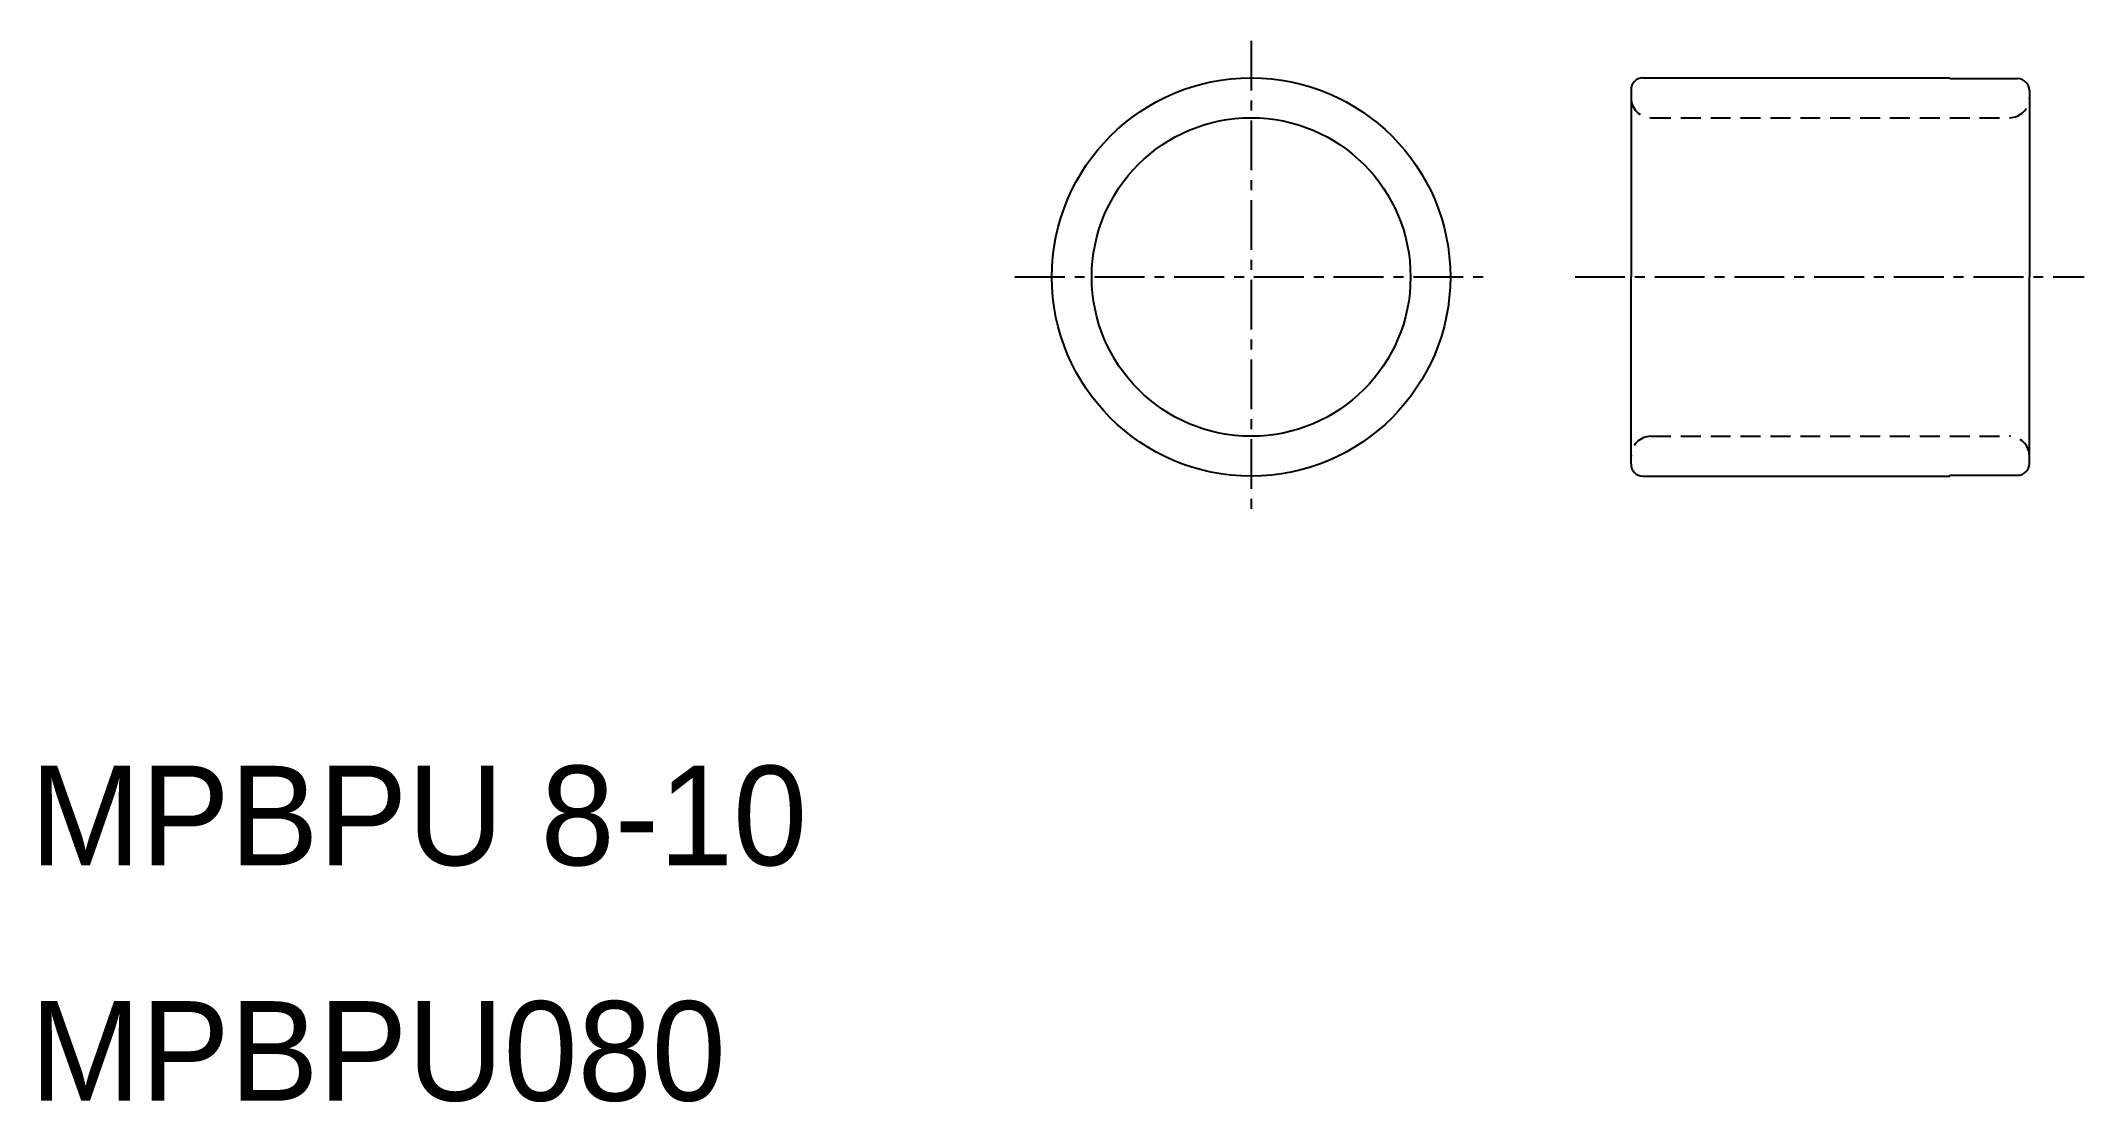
# Model space of a CAD drawing. Extents: x 73.6 to 124.8, y 77.3 to 104.
import ezdxf

# ---------------------------------------------------------------- set-up
doc = ezdxf.new("R2010")
doc.units = 0
doc.linetypes.add('CENTER', pattern=[2, 1.25, -0.25, 0.25, -0.25])
doc.linetypes.add('DASHED', pattern=[0.75, 0.5, -0.25])
doc.layers.get('0').update_dxf_attribs({"linetype": 'CONTINUOUS'})
doc.layers.add('CENTER', color=1, linetype='CENTER')

msp = doc.modelspace()

# ---------------------------------------------------------------- linework, layer by layer
at = {"color": 7, "linetype": 'CONTINUOUS'}
for p, q in [((113.468, 102.754), (113.468, 102.554)), ((113.768, 103.054), (121.468, 103.054)), ((121.468, 103.054), (121.468, 103.034)), ((121.468, 103.034), (123.168, 103.034)), ((123.468, 102.734), (123.468, 98.054)), ((123.468, 102.734), (123.468, 102.554)), ((113.468, 102.554), (113.468, 98.054)), ((113.468, 93.554), (113.468, 98.054)), ((113.468, 98.054), (113.468, 98.054)), ((113.468, 98.054), (113.468, 98.054)), ((123.468, 93.374), (123.468, 98.054)), ((113.468, 93.354), (113.468, 93.554)), ((123.468, 93.374), (123.468, 93.554)), ((113.768, 93.054), (121.468, 93.054)), ((121.468, 93.074), (123.168, 93.074)), ((121.468, 93.054), (121.468, 93.074))]:
    msp.add_line(p, q, dxfattribs=at)
at = {"color": 3, "linetype": 'DASHED'}
for p, q in [((113.968, 102.054), (122.968, 102.054)), ((113.968, 94.054), (122.968, 94.054))]:
    msp.add_line(p, q, dxfattribs=at)
at = {"color": 7, "linetype": 'CONTINUOUS'}
for radius in [5, 4]:
    msp.add_circle((103.933, 98.054), radius, dxfattribs=at)
for centre, start, end in [((113.768, 102.754), 90, 180), ((123.168, 102.734), 0, 90), ((113.768, 93.354), 180, 270), ((123.168, 93.374), 270, 360)]:
    msp.add_arc(centre, 0.3, start, end, dxfattribs=at)
at = {"color": 3, "linetype": 'DASHED'}
for centre, start, end in [((113.968, 102.554), 180, 270), ((122.968, 102.554), 270, 360), ((113.968, 93.554), 90, 180), ((122.968, 93.554), 0, 90)]:
    msp.add_arc(centre, 0.5, start, end, dxfattribs=at)
at = {"layer": 'CENTER', "color": 1, "linetype": 'CENTER'}
for p, q in [((103.933, 103.983), (103.933, 92.126)), ((98.004, 98.054), (109.861, 98.054)), ((112.066, 98.054), (124.841, 98.054))]:
    msp.add_line(p, q, dxfattribs=at)

# ---------------------------------------------------------------- texts
at = {"color": 7, "linetype": 'CONTINUOUS'}
for s, p in [('MPBPU 8-10', (73.281, 83.283)), ('MPBPU080', (73.281, 77.371))]:
    msp.add_text(s, height=2.5, dxfattribs=at).set_placement(p)

doc.saveas('drawing.dxf')
